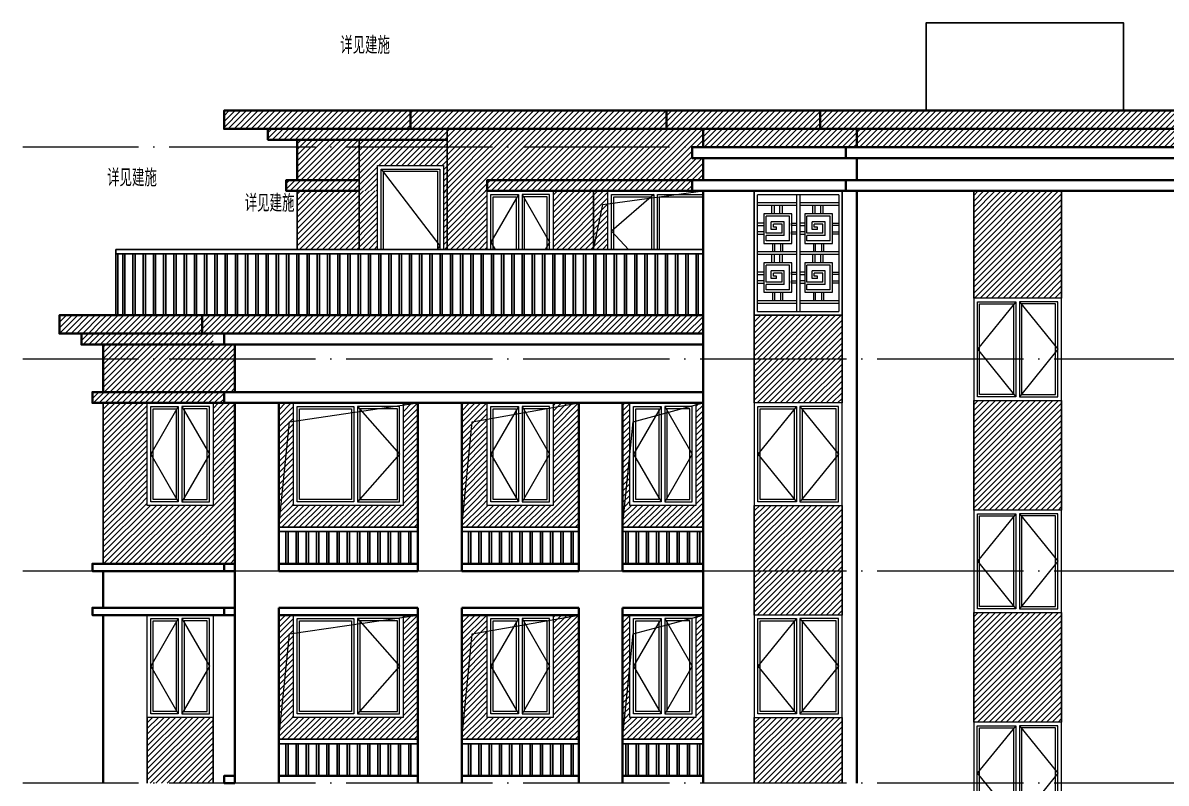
# Model space of a CAD drawing. Extents: x -518115 to 790560, y -210384 to 1628073.
# Drawn here: x 419417 to 435048, y 63640 to 74040 of the extents above; entities that cross this region are included whole.
import ezdxf
from ezdxf.xclip import XClip

# ---------------------------------------------------------------- set-up
doc = ezdxf.new("R2010")
doc.units = 0
doc.header["$LTSCALE"] = 1000
doc.header["$MEASUREMENT"] = 0
doc.header["$XCLIPFRAME"] = 0
doc.linetypes.add('DOTE', pattern=[2.42, 2, -0.2, 0.02, -0.2])
for name, color, linetype in [('3-剖面填充（细）', 250, 'Continuous'), ('PUB_TEXT', 4, 'Continuous'), ('Stair-栏杆', 142, 'Continuous')]:
    doc.layers.add(name, color=color, linetype=linetype)
for name, color, linetype, lineweight in [('DOTE', 19, 'DOTE', 9), ('WINDOW', 144, 'Continuous', 15), ('立面-中轮廓线', 213, 'Continuous', 35), ('立面-普通轮廓', 7, 'Continuous', 18), ('立面-洞口示意', 152, 'Continuous', 13), ('立面-窗开启线', 250, 'Continuous', 13)]:
    doc.layers.add(name, color=color, linetype=linetype, lineweight=lineweight)
doc.styles.add('_TCH_AXIS', font='COMPLEX', dxfattribs={"bigfont": 'GBCBIG'})
pattern_1 = [(45, (-92167.84, 13864.28), (-39.2886205, 39.2886205), [])]
pattern_2 = [(45, (-92167.84, 31264.28), (-39.2886205, 39.2886205), [])]
pattern_3 = [(45, (-92167.84, 34164.28), (-39.2886205, 39.2886205), [])]

# ---------------------------------------------------------------- blocks, each defined once
blk = doc.blocks.new('A$C12043E91')
at = {"layer": 'WINDOW'}
blk.add_lwpolyline([(50, 50), (850, 50), (850, -2050), (50, -2050)], close=True, dxfattribs=at)
at = {"layer": 'WINDOW', "color": 250}
blk.add_lwpolyline([(80, 20), (820, 20), (820, -2020), (80, -2020)], close=True, dxfattribs=at)
at = {"layer": '立面-普通轮廓'}
blk.add_lwpolyline([(0, 100), (900, 100), (900, -2100), (0, -2100)], close=True, dxfattribs=at)
at = {"layer": '立面-窗开启线', "color": 251, "ltscale": 0.5, "true_color": 0x636466}
blk.add_lwpolyline([(50, 50), (850, -1000), (50, -2050)], dxfattribs=at)
blk = doc.blocks.new('A$C666104A2')
at = {"layer": '立面-窗开启线', "color": 36, "ltscale": 0.5, "true_color": 0x88471b}
for p, q in [((0, -1700), (0, 0)), ((0, 0), (1200, 0)), ((1200, 0), (1200, -1700)), ((1155, -53), (45, -53)), ((45, -1647), (45, -53)), ((578, -53), (578, -1647)), ((629, -1647), (629, -53)), ((1155, -53), (1155, -1647)), ((578, -164), (45, -164)), ((45, -196), (578, -196)), ((242, -313), (242, -196)), ((272, -196), (272, -313)), ((351, -313), (351, -196)), ((381, -196), (381, -313)), ((1155, -164), (629, -164)), ((629, -196), (1155, -196)), ((800, -313), (800, -196)), ((830, -196), (830, -313)), ((909, -313), (909, -196)), ((939, -196), (939, -313)), ((131, -441), (45, -441)), ((512, -313), (131, -313)), ((131, -313), (131, -717)), ((161, -577), (161, -345)), ((481, -345), (161, -345)), ((410, -420), (232, -420)), ((232, -529), (232, -420)), ((381, -452), (262, -452)), ((262, -497), (262, -452)), ((381, -577), (381, -452)), ((410, -610), (410, -420)), ((481, -684), (481, -345)), ((511, -473), (511, -441)), ((511, -441), (578, -441)), ((512, -717), (512, -313)), ((689, -441), (629, -441)), ((1070, -313), (689, -313)), ((689, -313), (689, -717)), ((720, -577), (720, -345)), ((1039, -345), (720, -345)), ((969, -420), (790, -420)), ((790, -529), (790, -420)), ((939, -452), (820, -452)), ((820, -497), (820, -452)), ((939, -577), (939, -452)), ((969, -610), (969, -420)), ((1039, -684), (1039, -345)), ((1069, -473), (1069, -441)), ((1069, -441), (1155, -441)), ((1070, -717), (1070, -313)), ((45, -473), (131, -473)), ((131, -558), (45, -558)), ((45, -589), (131, -589)), ((381, -577), (161, -577)), ((410, -610), (161, -610)), ((161, -684), (161, -610)), ((305, -529), (232, -529)), ((305, -497), (262, -497)), ((305, -529), (305, -497)), ((578, -473), (511, -473)), ((511, -589), (511, -558)), ((511, -558), (578, -558)), ((578, -589), (511, -589)), ((629, -473), (689, -473)), ((689, -558), (629, -558)), ((629, -589), (689, -589)), ((939, -577), (720, -577)), ((969, -610), (720, -610)), ((720, -684), (720, -610)), ((863, -529), (790, -529)), ((863, -497), (820, -497)), ((863, -529), (863, -497)), ((1155, -473), (1069, -473)), ((1069, -589), (1069, -558)), ((1069, -558), (1155, -558)), ((1155, -589), (1069, -589)), ((131, -717), (512, -717)), ((481, -684), (161, -684)), ((250, -717), (250, -834)), ((280, -834), (280, -717)), ((360, -717), (360, -834)), ((390, -834), (390, -717)), ((689, -717), (1070, -717)), ((1039, -684), (720, -684)), ((808, -717), (808, -834)), ((838, -834), (838, -717)), ((919, -717), (919, -834)), ((949, -834), (949, -717)), ((578, -834), (45, -834)), ((45, -866), (578, -866)), ((242, -983), (242, -866)), ((272, -866), (272, -983)), ((351, -983), (351, -866)), ((381, -866), (381, -983)), ((1155, -834), (629, -834)), ((629, -866), (1155, -866)), ((800, -983), (800, -866)), ((830, -866), (830, -983)), ((909, -983), (909, -866)), ((939, -866), (939, -983)), ((512, -983), (131, -983)), ((131, -983), (131, -1386)), ((161, -1247), (161, -1015)), ((481, -1015), (161, -1015)), ((410, -1090), (232, -1090)), ((232, -1199), (232, -1090)), ((410, -1279), (410, -1090)), ((481, -1354), (481, -1015)), ((512, -1386), (512, -983)), ((1070, -983), (689, -983)), ((689, -983), (689, -1386)), ((720, -1247), (720, -1015)), ((1039, -1015), (720, -1015)), ((969, -1090), (790, -1090)), ((790, -1199), (790, -1090)), ((969, -1279), (969, -1090)), ((1039, -1354), (1039, -1015)), ((1070, -1386), (1070, -983)), ((131, -1111), (45, -1111)), ((45, -1143), (131, -1143)), ((131, -1227), (45, -1227)), ((381, -1247), (161, -1247)), ((305, -1199), (232, -1199)), ((381, -1122), (262, -1122)), ((262, -1167), (262, -1122)), ((305, -1167), (262, -1167)), ((305, -1199), (305, -1167)), ((381, -1247), (381, -1122)), ((511, -1143), (511, -1111)), ((511, -1111), (578, -1111)), ((578, -1143), (511, -1143)), ((511, -1259), (511, -1227)), ((511, -1227), (578, -1227)), ((689, -1111), (629, -1111)), ((629, -1143), (689, -1143)), ((689, -1227), (629, -1227)), ((939, -1247), (720, -1247)), ((863, -1199), (790, -1199)), ((939, -1122), (820, -1122)), ((820, -1167), (820, -1122)), ((863, -1167), (820, -1167)), ((863, -1199), (863, -1167)), ((939, -1247), (939, -1122)), ((1069, -1143), (1069, -1111)), ((1069, -1111), (1155, -1111)), ((1155, -1143), (1069, -1143)), ((1069, -1259), (1069, -1227)), ((1069, -1227), (1155, -1227)), ((45, -1259), (131, -1259)), ((131, -1386), (512, -1386)), ((410, -1279), (161, -1279)), ((161, -1354), (161, -1279)), ((481, -1354), (161, -1354)), ((250, -1386), (250, -1503)), ((280, -1503), (280, -1386)), ((360, -1386), (360, -1503)), ((390, -1503), (390, -1386)), ((578, -1259), (511, -1259)), ((629, -1259), (689, -1259)), ((689, -1386), (1070, -1386)), ((969, -1279), (720, -1279)), ((720, -1354), (720, -1279)), ((1039, -1354), (720, -1354)), ((808, -1386), (808, -1503)), ((838, -1503), (838, -1386)), ((919, -1386), (919, -1503)), ((949, -1503), (949, -1386)), ((1155, -1259), (1069, -1259)), ((578, -1503), (45, -1503)), ((45, -1535), (578, -1535)), ((1155, -1503), (629, -1503)), ((629, -1535), (1155, -1535)), ((0, -1700), (1200, -1700)), ((45, -1647), (1155, -1647))]:
    blk.add_line(p, q, dxfattribs=at)
blk = doc.blocks.new('A$C1B273453')
at = {"layer": 'WINDOW'}
for points in [[(50, 1350), (575, 1350), (575, 50), (50, 50)], [(1150, 1350), (625, 1350), (625, 50), (1150, 50)]]:
    blk.add_lwpolyline(points, close=True, dxfattribs=at)
at = {"layer": 'WINDOW', "color": 250}
for points in [[(80, 1320), (545, 1320), (545, 80), (80, 80)], [(1120, 1320), (655, 1320), (655, 80), (1120, 80)]]:
    blk.add_lwpolyline(points, close=True, dxfattribs=at)
at = {"layer": '立面-普通轮廓'}
blk.add_lwpolyline([(1200, 1400), (0, 1400), (0, 0), (1200, 0)], close=True, dxfattribs=at)
at = {"layer": '立面-窗开启线', "color": 251, "ltscale": 0.5, "true_color": 0x636466}
for points in [[(575, 1350), (50, 700), (575, 50)], [(625, 1350), (1150, 700), (625, 50)]]:
    blk.add_lwpolyline(points, dxfattribs=at)
blk = doc.blocks.new('A$C318717E3')
at = {"layer": 'WINDOW'}
for points in [[(50, 1350), (425, 1350), (425, 50), (50, 50)], [(850, 1350), (475, 1350), (475, 50), (850, 50)]]:
    blk.add_lwpolyline(points, close=True, dxfattribs=at)
at = {"layer": 'WINDOW', "color": 250}
for points in [[(80, 1320), (395, 1320), (395, 80), (80, 80)], [(820, 1320), (505, 1320), (505, 80), (820, 80)]]:
    blk.add_lwpolyline(points, close=True, dxfattribs=at)
at = {"layer": '立面-普通轮廓'}
blk.add_lwpolyline([(0, 1400), (900, 1400), (900, 0), (0, 0)], close=True, dxfattribs=at)
at = {"layer": '立面-窗开启线', "color": 251, "ltscale": 0.5, "true_color": 0x636466}
for points in [[(425, 1350), (50, 700), (425, 50)], [(475, 1350), (850, 700), (475, 50)]]:
    blk.add_lwpolyline(points, dxfattribs=at)
blk = doc.blocks.new('A$C4731409C')
at = {"layer": 'WINDOW'}
for points in [[(-1450, 1350), (-675, 1350), (-675, 50), (-1450, 50)], [(-50, 1350), (-625, 1350), (-625, 50), (-50, 50)]]:
    blk.add_lwpolyline(points, close=True, dxfattribs=at)
at = {"layer": 'WINDOW', "color": 250}
for points in [[(-1420, 1320), (-705, 1320), (-705, 80), (-1420, 80)], [(-80, 1320), (-595, 1320), (-595, 80), (-80, 80)]]:
    blk.add_lwpolyline(points, close=True, dxfattribs=at)
at = {"layer": '立面-普通轮廓'}
blk.add_lwpolyline([(-1500, 1400), (0, 1400), (0, 0), (-1500, 0)], close=True, dxfattribs=at)
at = {"layer": '立面-窗开启线', "color": 251, "ltscale": 0.5, "true_color": 0x636466}
blk.add_lwpolyline([(-625, 1350), (-50, 700), (-625, 50)], dxfattribs=at)
blk = doc.blocks.new('A$C043C10FA')
at = {"layer": 'WINDOW'}
for points in [[(50, -50), (625, -50), (625, -1175), (50, -1175)], [(675, -50), (1725, -50), (1725, -1175), (675, -1175)], [(2350, -50), (1775, -50), (1775, -1175), (2350, -1175)], [(50, -1225), (2350, -1225), (2350, -1650), (50, -1650)]]:
    blk.add_lwpolyline(points, close=True, dxfattribs=at)
at = {"layer": 'WINDOW', "color": 250}
for points in [[(80, -80), (595, -80), (595, -1145), (80, -1145)], [(705, -80), (1695, -80), (1695, -1145), (705, -1145)], [(2320, -80), (1805, -80), (1805, -1145), (2320, -1145)], [(80, -1255), (2320, -1255), (2320, -1620), (80, -1620)]]:
    blk.add_lwpolyline(points, close=True, dxfattribs=at)
at = {"layer": '立面-普通轮廓'}
blk.add_lwpolyline([(0, 0), (2400, 0), (2400, -1700), (0, -1700)], close=True, dxfattribs=at)
at = {"layer": '立面-窗开启线', "color": 251, "ltscale": 0.5, "true_color": 0x636466}
for points in [[(625, -50), (50, -550), (625, -1175)], [(1775, -50), (2350, -550), (1775, -1175)]]:
    blk.add_lwpolyline(points, dxfattribs=at)
blk = doc.blocks.new('HFHFHHTHFHF')
blk.add_blockref('A$C1B273453', (524584, 34711))

msp = doc.modelspace()

# ---------------------------------------------------------------- hatches: boundary and pattern name
at = {"layer": '3-剖面填充（细）'}
h = msp.add_hatch(dxfattribs=at)
h.set_pattern_fill('ANSI31', color=256, scale=35)
h.set_pattern_definition([(45, (7750, 26564.28), (-39.2886205, 39.2886205), [])])
h.paths.add_polyline_path([(428716.6, 72340.3), (437516.6, 72340.3), (437516.6, 72590.3), (443366.6, 72590.3), (443366.6, 72840.3), (422166.6, 72840.3), (422166.6, 72590.3), (428716.6, 72590.3)])
h = msp.add_hatch(dxfattribs=at)
h.set_pattern_fill('ANSI31', color=256, scale=35)
h.set_pattern_definition([(45, (-96769.42, 37037.277), (-39.2886205, 39.2886205), [])])
h.paths.add_polyline_path([(425166.6, 72090.3), (425166.6, 71740.3), (428566.6, 71740.3), (428566.6, 71890.3), (428716.3, 71890.3), (428716.6, 72190.3), (428566.6, 72190.3), (428566.6, 72340.3), (428716.7, 72340.3), (428717, 72590.3), (422766.6, 72590.3), (422766.6, 72440.3), (423166.6, 72440.3), (423166.6, 72190.3), (423166.6, 71890.3), (423016.6, 71890.3), (423016.5, 71740.3), (424266.6, 71740.3), (424266.6, 72090.3)])
h = msp.add_hatch(dxfattribs=at)
h.set_pattern_fill('ANSI31', color=256, scale=35)
h.set_pattern_definition([(45, (-4950, 25464.264), (-39.2886205, 39.2886205), [])])
h.paths.add_polyline_path([(423166.6, 70940.3), (423166.6, 71740.3), (424266.6, 71740.3), (424266.6, 70940.3)])
h = msp.add_hatch(dxfattribs=at)
h.set_pattern_fill('ANSI31', color=256, scale=35)
h.set_pattern_definition([(45, (-3750, 25464.264), (-39.2886205, 39.2886205), [])])
h.paths.add_polyline_path([(425166.6, 70940.3), (425166.6, 71740.3), (425766.6, 71740.3), (425766.6, 70940.3)])
h = msp.add_hatch(dxfattribs=at)
h.set_pattern_fill('ANSI31', color=256, scale=35)
h.set_pattern_definition([(45, (-2299.99, 25464.264), (-39.2886205, 39.2886205), [])])
h.paths.add_polyline_path([(426666.6, 70940.3), (426666.6, 71740.3), (427416.6, 71740.3), (427416.6, 70940.3)])
h = msp.add_hatch(dxfattribs=at)
h.set_pattern_fill('ANSI31', color=256, scale=35)
h.set_pattern_definition([(45, (-88369.416, 36187.31), (-39.2886205, 39.2886205), [])])
h.paths.add_polyline_path([(432416.4, 70275.3), (433616.8, 70275.3), (433617.4, 71740.3), (432417, 71740.3)])
h = msp.add_hatch(dxfattribs=at)
h.set_pattern_fill('ANSI31', color=256, scale=35)
h.set_pattern_definition([(45, (-91369.42, 36187.28), (-39.2886205, 39.2886205), [])])
h.paths.add_polyline_path([(429416.6, 70040.3), (429416.6, 70340.3), (429416.4, 70340.3), (429416.2, 69440.3), (430616.6, 69440.3), (430616.8, 70340.3), (430616.6, 70340.3), (430616.6, 70040.3)])
h = msp.add_hatch(dxfattribs=at)
h.set_pattern_fill('ANSI31', color=256, scale=35)
h.set_pattern_definition([(45, (-2650, 23764.28), (-39.2886205, 39.2886205), [])])
h.paths.add_polyline_path([(422166.6, 68840.3), (422166.6, 68990.3), (422316.6, 68990.3), (422316.6, 69640.3), (422016.6, 69640.3), (422016.6, 69790.3), (428716.6, 69790.3), (428716.6, 69790.3), (428716.6, 70040.3), (419916.6, 70040.3), (419916.6, 69790.3), (420216.6, 69790.3), (420216.6, 69640.3), (420516.6, 69640.3), (420516.6, 68990.3), (420366.6, 68990.3), (420366.6, 68840.3)])
h = msp.add_hatch(dxfattribs=at)
h.set_pattern_fill('ANSI31', color=256, scale=35)
h.set_pattern_definition([(45, (-91369.42, 35587.28), (-39.2886205, 39.2886205), [])])
h.paths.add_polyline_path([(430617.1, 69440.3), (429416.7, 69440.3), (429416.2, 68840.3), (430616.6, 68840.3)])
h = msp.add_hatch(dxfattribs=at)
h.set_pattern_fill('ANSI31', color=256, scale=35)
h.set_pattern_definition(pattern_1)
h.paths.add_polyline_path([(420516.6, 67440.3), (421116.7, 67440.3), (421116.7, 68840.3), (420516.6, 68840.3)])
h = msp.add_hatch(dxfattribs=at)
h.set_pattern_fill('ANSI31', color=256, scale=35)
h.set_pattern_definition(pattern_1)
h.paths.add_polyline_path([(422016.7, 67440.3), (422316.6, 67440.3), (422316.6, 68840.3), (422016.7, 68840.3)])
h = msp.add_hatch(dxfattribs=at)
h.set_pattern_fill('ANSI31', color=256, scale=35)
h.set_pattern_definition(pattern_3)
h.paths.add_polyline_path([(422916.6, 67440.3), (423116.6, 67440.3), (423116.6, 68840.3), (422916.6, 68840.3)])
h = msp.add_hatch(dxfattribs=at)
h.set_pattern_fill('ANSI31', color=256, scale=35)
h.set_pattern_definition(pattern_3)
h.paths.add_polyline_path([(424616.6, 67440.3), (424816.6, 67440.3), (424816.6, 68840.3), (424616.6, 68840.3)])
h = msp.add_hatch(dxfattribs=at)
h.set_pattern_fill('ANSI31', color=256, scale=35)
h.set_pattern_definition(pattern_3)
h.paths.add_polyline_path([(425416.6, 67440.3), (425766.6, 67440.3), (425766.6, 68840.3), (425416.6, 68840.3)])
h = msp.add_hatch(dxfattribs=at)
h.set_pattern_fill('ANSI31', color=256, scale=35)
h.set_pattern_definition(pattern_3)
h.paths.add_polyline_path([(426666.6, 67440.3), (427016.6, 67440.3), (427016.6, 68840.3), (426666.6, 68840.3)])
h = msp.add_hatch(dxfattribs=at)
h.set_pattern_fill('ANSI31', color=256, scale=35)
h.set_pattern_definition(pattern_3)
h.paths.add_polyline_path([(427616.6, 67440.3), (427716.6, 67440.3), (427716.6, 68840.3), (427616.6, 68840.3)])
h = msp.add_hatch(dxfattribs=at)
h.set_pattern_fill('ANSI31', color=256, scale=35)
h.set_pattern_definition(pattern_3)
h.paths.add_polyline_path([(428616.6, 67440.3), (428716.6, 67440.3), (428716.6, 68840.3), (428616.6, 68840.3)])
h = msp.add_hatch(dxfattribs=at)
h.set_pattern_fill('ANSI31', color=256, scale=35)
h.set_pattern_definition([(45, (-88369.42, 33322.28), (-39.2886205, 39.2886205), [])])
h.paths.add_polyline_path([(432416.4, 67375.3), (433616.8, 67375.3), (433617.4, 68875.3), (432417, 68875.3)])
h = msp.add_hatch(dxfattribs=at)
h.set_pattern_fill('ANSI31', color=256, scale=35)
h.set_pattern_definition(pattern_1)
h.paths.add_polyline_path([(420516.2, 66640.3), (422316.2, 66640.3), (422316.9, 67440.3), (420516.9, 67440.3)])
h = msp.add_hatch(dxfattribs=at)
h.set_pattern_fill('ANSI31', color=256, scale=35)
h.set_pattern_definition(pattern_3)
h.paths.add_polyline_path([(422916.6, 67140.3), (424816.6, 67140.3), (424816.6, 67440.3), (422916.6, 67440.3)])
h = msp.add_hatch(dxfattribs=at)
h.set_pattern_fill('ANSI31', color=256, scale=35)
h.set_pattern_definition(pattern_3)
h.paths.add_polyline_path([(425416.6, 67140.3), (427016.6, 67140.3), (427016.6, 67440.3), (425416.6, 67440.3)])
h = msp.add_hatch(dxfattribs=at)
h.set_pattern_fill('ANSI31', color=256, scale=35)
h.set_pattern_definition(pattern_3)
h.paths.add_polyline_path([(427616.6, 67140.3), (428716.6, 67140.3), (428716.6, 67440.3), (427616.6, 67440.3)])
h = msp.add_hatch(dxfattribs=at)
h.set_pattern_fill('ANSI31', color=256, scale=35)
h.set_pattern_definition([(45, (-91369.42, 33287.28), (-39.2886205, 39.2886205), [])])
h.paths.add_polyline_path([(429416.2, 66540.3), (430616.6, 66540.3), (430617.4, 67440.3), (429417, 67440.3)])
h = msp.add_hatch(dxfattribs=at)
h.set_pattern_fill('ANSI31', color=256, scale=35)
h.set_pattern_definition([(45, (-91369.42, 32687.28), (-39.2886205, 39.2886205), [])])
h.paths.add_polyline_path([(430617.1, 66540.3), (429416.7, 66540.3), (429416.2, 65940.3), (430616.6, 65940.3)])
h = msp.add_hatch(dxfattribs=at)
h.set_pattern_fill('ANSI31', color=256, scale=35)
h.set_pattern_definition([(45, (-88369.42, 30422.28), (-39.2886205, 39.2886205), [])])
h.paths.add_polyline_path([(432416.4, 64475.3), (433616.8, 64475.3), (433617.4, 65975.3), (432417, 65975.3)])
h = msp.add_hatch(dxfattribs=at)
h.set_pattern_fill('ANSI31', color=256, scale=35)
h.set_pattern_definition(pattern_2)
h.paths.add_polyline_path([(422916.6, 64540.3), (423116.6, 64540.3), (423116.6, 65940.3), (422916.6, 65940.3)])
h = msp.add_hatch(dxfattribs=at)
h.set_pattern_fill('ANSI31', color=256, scale=35)
h.set_pattern_definition(pattern_2)
h.paths.add_polyline_path([(424616.6, 64540.3), (424816.6, 64540.3), (424816.6, 65940.3), (424616.6, 65940.3)])
h = msp.add_hatch(dxfattribs=at)
h.set_pattern_fill('ANSI31', color=256, scale=35)
h.set_pattern_definition(pattern_2)
h.paths.add_polyline_path([(425416.6, 64540.3), (425766.6, 64540.3), (425766.6, 65940.3), (425416.6, 65940.3)])
h = msp.add_hatch(dxfattribs=at)
h.set_pattern_fill('ANSI31', color=256, scale=35)
h.set_pattern_definition(pattern_2)
h.paths.add_polyline_path([(426666.6, 64540.3), (427016.6, 64540.3), (427016.6, 65940.3), (426666.6, 65940.3)])
h = msp.add_hatch(dxfattribs=at)
h.set_pattern_fill('ANSI31', color=256, scale=35)
h.set_pattern_definition(pattern_2)
h.paths.add_polyline_path([(427616.6, 64540.3), (427716.6, 64540.3), (427716.6, 65940.3), (427616.6, 65940.3)])
h = msp.add_hatch(dxfattribs=at)
h.set_pattern_fill('ANSI31', color=256, scale=35)
h.set_pattern_definition(pattern_2)
h.paths.add_polyline_path([(428616.6, 64540.3), (428716.6, 64540.3), (428716.6, 65940.3), (428616.6, 65940.3)])
h = msp.add_hatch(dxfattribs=at)
h.set_pattern_fill('ANSI31', color=256, scale=35)
h.set_pattern_definition([(45, (-99669.325, 30387.28), (-39.2886205, 39.2886205), [])])
h.paths.add_polyline_path([(421116.3, 63640.3), (422016.3, 63640.3), (422017.1, 64540.3), (421117.1, 64540.3)])
h = msp.add_hatch(dxfattribs=at)
h.set_pattern_fill('ANSI31', color=256, scale=35)
h.set_pattern_definition(pattern_2)
h.paths.add_polyline_path([(422916.6, 64240.3), (424816.6, 64240.3), (424816.6, 64540.3), (422916.6, 64540.3)])
h = msp.add_hatch(dxfattribs=at)
h.set_pattern_fill('ANSI31', color=256, scale=35)
h.set_pattern_definition(pattern_2)
h.paths.add_polyline_path([(425416.6, 64240.3), (427016.6, 64240.3), (427016.6, 64540.3), (425416.6, 64540.3)])
h = msp.add_hatch(dxfattribs=at)
h.set_pattern_fill('ANSI31', color=256, scale=35)
h.set_pattern_definition(pattern_2)
h.paths.add_polyline_path([(427616.6, 64240.3), (428716.6, 64240.3), (428716.6, 64540.3), (427616.6, 64540.3)])
h = msp.add_hatch(dxfattribs=at)
h.set_pattern_fill('ANSI31', color=256, scale=35)
h.set_pattern_definition([(45, (-91369.42, 30387.28), (-39.2886205, 39.2886205), [])])
h.paths.add_polyline_path([(429416.2, 63640.3), (430616.6, 63640.3), (430617.4, 64540.3), (429417, 64540.3)])

# ---------------------------------------------------------------- linework, layer by layer
at = {"color": 7}
for p, q in [((425216.6, 72590.3), (425216.6, 70940.3)), ((424016.6, 72440.3), (424016.6, 70940.3)), ((423166.6, 71740.3), (423166.6, 70940.3)), ((427216.6, 71740.3), (427216.6, 70940.3)), ((420516.6, 68840.3), (420516.6, 66640.3))]:
    msp.add_line(p, q, dxfattribs=at)
msp.add_lwpolyline([(431766.6, 72840.3), (431766.6, 74040.3), (434466.6, 74040.3), (434466.6, 72840.3)], dxfattribs=at)
msp.add_lwpolyline([(429416.6, 71740.3), (430616.6, 71740.3), (430616.6, 70040.3), (429416.6, 70040.3)], close=True)
at = {"layer": '3-剖面填充（细）'}
for p, q in [((432416.6, 71740.3), (432416.6, 70275.3)), ((433616.6, 71740.3), (433616.6, 70275.3)), ((429416.6, 70040.3), (429416.6, 69440.3)), ((430616.6, 70040.3), (430616.6, 69440.3)), ((429416.6, 69440.3), (429416.6, 68840.3)), ((430616.6, 69440.3), (430616.6, 68840.3)), ((432416.6, 68875.3), (432416.6, 67375.3)), ((433616.6, 68875.3), (433616.6, 67375.3)), ((429416.6, 67440.3), (429416.6, 66540.3)), ((430616.6, 67440.3), (430616.6, 66540.3)), ((429416.6, 66540.3), (429416.6, 65940.3)), ((430616.6, 66540.3), (430616.6, 65940.3)), ((432416.6, 65975.3), (432416.6, 64475.3)), ((433616.6, 65975.3), (433616.6, 64475.3)), ((421116.7, 64540.3), (421116.7, 63640.3)), ((422016.7, 64540.3), (422016.7, 63640.3)), ((429416.6, 64540.3), (429416.6, 63640.3)), ((430616.6, 64540.3), (430616.6, 63640.3))]:
    msp.add_line(p, q, dxfattribs=at)
at = {"layer": 'DOTE', "linetype": 'DOTE'}
for p, q in [((471816.6, 72340.3), (419416.6, 72340.3)), ((471816.6, 69440.3), (419416.6, 69440.3)), ((471816.6, 66540.3), (419416.6, 66540.3)), ((471816.6, 63640.3), (419416.6, 63640.3))]:
    msp.add_line(p, q, dxfattribs=at)
at = {"layer": 'Stair-栏杆'}
for p, q in [((420686.6, 70940.3), (428716.6, 70940.3)), ((420686.6, 70880.3), (428716.6, 70880.3)), ((422916.6, 67140.3), (424816.6, 67140.3)), ((422916.6, 67080.3), (424816.6, 67080.3)), ((425416.6, 67140.3), (427016.6, 67140.3)), ((425416.6, 67080.3), (427016.6, 67080.3)), ((427616.6, 67140.3), (428716.6, 67140.3)), ((427616.6, 67080.3), (428716.6, 67080.3)), ((422916.6, 64240.3), (424816.6, 64240.3)), ((422916.6, 64180.3), (424816.6, 64180.3)), ((425416.6, 64240.3), (427016.6, 64240.3)), ((425416.6, 64180.3), (427016.6, 64180.3)), ((427616.6, 64240.3), (428716.6, 64240.3)), ((427616.6, 64180.3), (428716.6, 64180.3))]:
    msp.add_line(p, q, dxfattribs=at)
for points in [[(420686.6, 70040.3), (420686.6, 70940.3)], [(420716.6, 70880.3), (420716.6, 70040.3)], [(420781.6, 70040.3), (420781.6, 70880.3)], [(420811.6, 70880.3), (420811.6, 70040.3)], [(420921.6, 70040.3), (420921.6, 70880.3)], [(420951.6, 70880.3), (420951.6, 70040.3)], [(421061.6, 70040.3), (421061.6, 70880.3)], [(421091.6, 70880.3), (421091.6, 70040.3)], [(421201.6, 70040.3), (421201.6, 70880.3)], [(421231.6, 70880.3), (421231.6, 70040.3)], [(421341.6, 70040.3), (421341.6, 70880.3)], [(421371.6, 70880.3), (421371.6, 70040.3)], [(421481.6, 70040.3), (421481.6, 70880.3)], [(421511.6, 70880.3), (421511.6, 70040.3)], [(421621.6, 70040.3), (421621.6, 70880.3)], [(421651.6, 70880.3), (421651.6, 70040.3)], [(421761.6, 70040.3), (421761.6, 70880.3)], [(421791.6, 70880.3), (421791.6, 70040.3)], [(421901.6, 70040.3), (421901.6, 70880.3)], [(421931.6, 70880.3), (421931.6, 70040.3)], [(422041.6, 70040.3), (422041.6, 70880.3)], [(422071.6, 70880.3), (422071.6, 70040.3)], [(422181.6, 70040.3), (422181.6, 70880.3)], [(422211.6, 70880.3), (422211.6, 70040.3)], [(422321.6, 70040.3), (422321.6, 70880.3)], [(422351.6, 70880.3), (422351.6, 70040.3)], [(422461.6, 70040.3), (422461.6, 70880.3)], [(422491.6, 70880.3), (422491.6, 70040.3)], [(422601.6, 70040.3), (422601.6, 70880.3)], [(422631.6, 70880.3), (422631.6, 70040.3)], [(422741.6, 70040.3), (422741.6, 70880.3)], [(422771.6, 70880.3), (422771.6, 70040.3)], [(422881.6, 70040.3), (422881.6, 70880.3)], [(422911.6, 70880.3), (422911.6, 70040.3)], [(423021.6, 70040.3), (423021.6, 70880.3)], [(423051.6, 70880.3), (423051.6, 70040.3)], [(423161.6, 70040.3), (423161.6, 70880.3)], [(423191.6, 70880.3), (423191.6, 70040.3)], [(423301.6, 70040.3), (423301.6, 70880.3)], [(423331.6, 70880.3), (423331.6, 70040.3)], [(423441.6, 70040.3), (423441.6, 70880.3)], [(423471.6, 70880.3), (423471.6, 70040.3)], [(423581.6, 70040.3), (423581.6, 70880.3)], [(423611.6, 70880.3), (423611.6, 70040.3)], [(423721.6, 70040.3), (423721.6, 70880.3)], [(423751.6, 70880.3), (423751.6, 70040.3)], [(423861.6, 70040.3), (423861.6, 70880.3)], [(423891.6, 70880.3), (423891.6, 70040.3)], [(424001.6, 70040.3), (424001.6, 70880.3)], [(424031.6, 70880.3), (424031.6, 70040.3)], [(424141.6, 70040.3), (424141.6, 70880.3)], [(424171.6, 70880.3), (424171.6, 70040.3)], [(424281.6, 70040.3), (424281.6, 70880.3)], [(424311.6, 70880.3), (424311.6, 70040.3)], [(424421.6, 70040.3), (424421.6, 70880.3)], [(424451.6, 70880.3), (424451.6, 70040.3)], [(424561.6, 70040.3), (424561.6, 70880.3)], [(424591.6, 70880.3), (424591.6, 70040.3)], [(424701.6, 70040.3), (424701.6, 70880.3)], [(424731.6, 70880.3), (424731.6, 70040.3)], [(424841.6, 70040.3), (424841.6, 70880.3)], [(424871.6, 70880.3), (424871.6, 70040.3)], [(424981.6, 70040.3), (424981.6, 70880.3)], [(425011.6, 70880.3), (425011.6, 70040.3)], [(425121.6, 70040.3), (425121.6, 70880.3)], [(425151.6, 70880.3), (425151.6, 70040.3)], [(425261.6, 70040.3), (425261.6, 70880.3)], [(425291.6, 70880.3), (425291.6, 70040.3)], [(425401.6, 70040.3), (425401.6, 70880.3)], [(425431.6, 70880.3), (425431.6, 70040.3)], [(425541.6, 70040.3), (425541.6, 70880.3)], [(425571.6, 70880.3), (425571.6, 70040.3)], [(425681.6, 70040.3), (425681.6, 70880.3)], [(425711.6, 70880.3), (425711.6, 70040.3)], [(425821.6, 70040.3), (425821.6, 70880.3)], [(425851.6, 70880.3), (425851.6, 70040.3)], [(425961.6, 70040.3), (425961.6, 70880.3)], [(425991.6, 70880.3), (425991.6, 70040.3)], [(426101.6, 70040.3), (426101.6, 70880.3)], [(426131.6, 70880.3), (426131.6, 70040.3)], [(426241.6, 70040.3), (426241.6, 70880.3)], [(426271.6, 70880.3), (426271.6, 70040.3)], [(426381.6, 70040.3), (426381.6, 70880.3)], [(426411.6, 70880.3), (426411.6, 70040.3)], [(426521.6, 70040.3), (426521.6, 70880.3)], [(426551.6, 70880.3), (426551.6, 70040.3)], [(426661.6, 70040.3), (426661.6, 70880.3)], [(426691.6, 70880.3), (426691.6, 70040.3)], [(426801.6, 70040.3), (426801.6, 70880.3)], [(426831.6, 70880.3), (426831.6, 70040.3)], [(426941.6, 70040.3), (426941.6, 70880.3)], [(426971.6, 70880.3), (426971.6, 70040.3)], [(427081.6, 70040.3), (427081.6, 70880.3)], [(427111.6, 70880.3), (427111.6, 70040.3)], [(427221.6, 70040.3), (427221.6, 70880.3)], [(427251.6, 70880.3), (427251.6, 70040.3)], [(427361.6, 70040.3), (427361.6, 70880.3)], [(427391.6, 70880.3), (427391.6, 70040.3)], [(427501.6, 70040.3), (427501.6, 70880.3)], [(427531.6, 70880.3), (427531.6, 70040.3)], [(427641.6, 70040.3), (427641.6, 70880.3)], [(427671.6, 70880.3), (427671.6, 70040.3)], [(427781.6, 70040.3), (427781.6, 70880.3)], [(427811.6, 70880.3), (427811.6, 70040.3)], [(427921.6, 70040.3), (427921.6, 70880.3)], [(427951.6, 70880.3), (427951.6, 70040.3)], [(428061.6, 70040.3), (428061.6, 70880.3)], [(428091.6, 70880.3), (428091.6, 70040.3)], [(428201.6, 70040.3), (428201.6, 70880.3)], [(428231.6, 70880.3), (428231.6, 70040.3)], [(428341.6, 70040.3), (428341.6, 70880.3)], [(428371.6, 70880.3), (428371.6, 70040.3)], [(428481.6, 70040.3), (428481.6, 70880.3)], [(428511.6, 70880.3), (428511.6, 70040.3)], [(428621.6, 70040.3), (428621.6, 70880.3)], [(428651.6, 70880.3), (428651.6, 70040.3)], [(423011.6, 66640.3), (423011.6, 67080.3)], [(423041.6, 67080.3), (423041.6, 66640.3)], [(423151.6, 66640.3), (423151.6, 67080.3)], [(423181.6, 67080.3), (423181.6, 66640.3)], [(423291.6, 66640.3), (423291.6, 67080.3)], [(423321.6, 67080.3), (423321.6, 66640.3)], [(423431.6, 66640.3), (423431.6, 67080.3)], [(423461.6, 67080.3), (423461.6, 66640.3)], [(423571.6, 66640.3), (423571.6, 67080.3)], [(423601.6, 67080.3), (423601.6, 66640.3)], [(423711.6, 66640.3), (423711.6, 67080.3)], [(423741.6, 67080.3), (423741.6, 66640.3)], [(423851.6, 66640.3), (423851.6, 67080.3)], [(423881.6, 67080.3), (423881.6, 66640.3)], [(423991.6, 66640.3), (423991.6, 67080.3)], [(424021.6, 67080.3), (424021.6, 66640.3)], [(424131.6, 66640.3), (424131.6, 67080.3)], [(424161.6, 67080.3), (424161.6, 66640.3)], [(424271.6, 66640.3), (424271.6, 67080.3)], [(424301.6, 67080.3), (424301.6, 66640.3)], [(424411.6, 66640.3), (424411.6, 67080.3)], [(424441.6, 67080.3), (424441.6, 66640.3)], [(424551.6, 66640.3), (424551.6, 67080.3)], [(424581.6, 67080.3), (424581.6, 66640.3)], [(424691.6, 66640.3), (424691.6, 67080.3)], [(424721.6, 67080.3), (424721.6, 66640.3)], [(425511.6, 66640.3), (425511.6, 67080.3)], [(425541.6, 67080.3), (425541.6, 66640.3)], [(425651.6, 66640.3), (425651.6, 67080.3)], [(425681.6, 67080.3), (425681.6, 66640.3)], [(425791.6, 66640.3), (425791.6, 67080.3)], [(425821.6, 67080.3), (425821.6, 66640.3)], [(425931.6, 66640.3), (425931.6, 67080.3)], [(425961.6, 67080.3), (425961.6, 66640.3)], [(426071.6, 66640.3), (426071.6, 67080.3)], [(426101.6, 67080.3), (426101.6, 66640.3)], [(426211.6, 66640.3), (426211.6, 67080.3)], [(426241.6, 67080.3), (426241.6, 66640.3)], [(426351.6, 66640.3), (426351.6, 67080.3)], [(426381.6, 67080.3), (426381.6, 66640.3)], [(426491.6, 66640.3), (426491.6, 67080.3)], [(426521.6, 67080.3), (426521.6, 66640.3)], [(426631.6, 66640.3), (426631.6, 67080.3)], [(426661.6, 67080.3), (426661.6, 66640.3)], [(426771.6, 66640.3), (426771.6, 67080.3)], [(426801.6, 67080.3), (426801.6, 66640.3)], [(426911.6, 66640.3), (426911.6, 67080.3)], [(426941.6, 67080.3), (426941.6, 66640.3)], [(427661.6, 66640.3), (427661.6, 67080.3)], [(427691.6, 67080.3), (427691.6, 66640.3)], [(427801.6, 66640.3), (427801.6, 67080.3)], [(427831.6, 67080.3), (427831.6, 66640.3)], [(427941.6, 66640.3), (427941.6, 67080.3)], [(427971.6, 67080.3), (427971.6, 66640.3)], [(428081.6, 66640.3), (428081.6, 67080.3)], [(428111.6, 67080.3), (428111.6, 66640.3)], [(428221.6, 66640.3), (428221.6, 67080.3)], [(428251.6, 67080.3), (428251.6, 66640.3)], [(428361.6, 66640.3), (428361.6, 67080.3)], [(428391.6, 67080.3), (428391.6, 66640.3)], [(428501.6, 66640.3), (428501.6, 67080.3)], [(428531.6, 67080.3), (428531.6, 66640.3)], [(428641.6, 66640.3), (428641.6, 67080.3)], [(428671.6, 67080.3), (428671.6, 66640.3)], [(423011.6, 63740.3), (423011.6, 64180.3)], [(423041.6, 64180.3), (423041.6, 63740.3)], [(423151.6, 63740.3), (423151.6, 64180.3)], [(423181.6, 64180.3), (423181.6, 63740.3)], [(423291.6, 63740.3), (423291.6, 64180.3)], [(423321.6, 64180.3), (423321.6, 63740.3)], [(423431.6, 63740.3), (423431.6, 64180.3)], [(423461.6, 64180.3), (423461.6, 63740.3)], [(423571.6, 63740.3), (423571.6, 64180.3)], [(423601.6, 64180.3), (423601.6, 63740.3)], [(423711.6, 63740.3), (423711.6, 64180.3)], [(423741.6, 64180.3), (423741.6, 63740.3)], [(423851.6, 63740.3), (423851.6, 64180.3)], [(423881.6, 64180.3), (423881.6, 63740.3)], [(423991.6, 63740.3), (423991.6, 64180.3)], [(424021.6, 64180.3), (424021.6, 63740.3)], [(424131.6, 63740.3), (424131.6, 64180.3)], [(424161.6, 64180.3), (424161.6, 63740.3)], [(424271.6, 63740.3), (424271.6, 64180.3)], [(424301.6, 64180.3), (424301.6, 63740.3)], [(424411.6, 63740.3), (424411.6, 64180.3)], [(424441.6, 64180.3), (424441.6, 63740.3)], [(424551.6, 63740.3), (424551.6, 64180.3)], [(424581.6, 64180.3), (424581.6, 63740.3)], [(424691.6, 63740.3), (424691.6, 64180.3)], [(424721.6, 64180.3), (424721.6, 63740.3)], [(425511.6, 63740.3), (425511.6, 64180.3)], [(425541.6, 64180.3), (425541.6, 63740.3)], [(425651.6, 63740.3), (425651.6, 64180.3)], [(425681.6, 64180.3), (425681.6, 63740.3)], [(425791.6, 63740.3), (425791.6, 64180.3)], [(425821.6, 64180.3), (425821.6, 63740.3)], [(425931.6, 63740.3), (425931.6, 64180.3)], [(425961.6, 64180.3), (425961.6, 63740.3)], [(426071.6, 63740.3), (426071.6, 64180.3)], [(426101.6, 64180.3), (426101.6, 63740.3)], [(426211.6, 63740.3), (426211.6, 64180.3)], [(426241.6, 64180.3), (426241.6, 63740.3)], [(426351.6, 63740.3), (426351.6, 64180.3)], [(426381.6, 64180.3), (426381.6, 63740.3)], [(426491.6, 63740.3), (426491.6, 64180.3)], [(426521.6, 64180.3), (426521.6, 63740.3)], [(426631.6, 63740.3), (426631.6, 64180.3)], [(426661.6, 64180.3), (426661.6, 63740.3)], [(426771.6, 63740.3), (426771.6, 64180.3)], [(426801.6, 64180.3), (426801.6, 63740.3)], [(426911.6, 63740.3), (426911.6, 64180.3)], [(426941.6, 64180.3), (426941.6, 63740.3)], [(427661.6, 63740.3), (427661.6, 64180.3)], [(427691.6, 64180.3), (427691.6, 63740.3)], [(427801.6, 63740.3), (427801.6, 64180.3)], [(427831.6, 64180.3), (427831.6, 63740.3)], [(427941.6, 63740.3), (427941.6, 64180.3)], [(427971.6, 64180.3), (427971.6, 63740.3)], [(428081.6, 63740.3), (428081.6, 64180.3)], [(428111.6, 64180.3), (428111.6, 63740.3)], [(428221.6, 63740.3), (428221.6, 64180.3)], [(428251.6, 64180.3), (428251.6, 63740.3)], [(428361.6, 63740.3), (428361.6, 64180.3)], [(428391.6, 64180.3), (428391.6, 63740.3)], [(428501.6, 63740.3), (428501.6, 64180.3)], [(428531.6, 64180.3), (428531.6, 63740.3)], [(428641.6, 63740.3), (428641.6, 64180.3)], [(428671.6, 64180.3), (428671.6, 63740.3)]]:
    msp.add_lwpolyline(points, dxfattribs=at)
at = {"layer": '立面-中轮廓线', "color": 2}
for p, q in [((422166.6, 72840.3), (443366.6, 72840.3)), ((422166.6, 72590.3), (443366.6, 72590.3)), ((423166.6, 72440.3), (425216.6, 72440.3)), ((428566.6, 72340.3), (437666.6, 72340.3)), ((428566.6, 72190.3), (437666.6, 72190.3)), ((423166.6, 71890.3), (424016.6, 71890.3)), ((428716.6, 71890.3), (437516.6, 71890.3)), ((423166.6, 71740.3), (424016.6, 71740.3)), ((428716.6, 71740.3), (437516.6, 71740.3)), ((420516.6, 70040.3), (428716.6, 70040.3)), ((420216.6, 69790.3), (428716.6, 69790.3)), ((420516.6, 69640.3), (428716.6, 69640.3)), ((420516.6, 68990.3), (428716.6, 68990.3)), ((420516.6, 68840.3), (428716.6, 68840.3)), ((420516.6, 66640.3), (422316.6, 66640.3)), ((420516.6, 66540.3), (422316.6, 66540.3)), ((420516.6, 66040.3), (422316.6, 66040.3)), ((420516.6, 65940.3), (422316.6, 65940.3))]:
    msp.add_line(p, q, dxfattribs=at)
at = {"layer": '立面-中轮廓线'}
for p, q in [((428716.6, 69440.3), (428716.6, 71740.3)), ((430816.6, 69440.3), (430816.6, 71740.3)), ((428716.6, 69440.3), (428716.6, 66540.3)), ((430816.6, 69440.3), (430816.6, 66540.3)), ((422316.6, 68840.3), (422316.6, 66540.3)), ((422916.6, 68840.3), (422916.6, 66540.3)), ((424816.6, 68840.3), (424816.6, 66540.3)), ((425416.6, 68840.3), (425416.6, 66540.3)), ((427016.6, 68840.3), (427016.6, 66540.3)), ((427616.6, 68840.3), (427616.6, 66540.3)), ((422316.6, 66540.3), (422316.6, 63640.3)), ((428716.6, 66540.3), (428716.6, 63640.3)), ((430816.6, 66540.3), (430816.6, 63640.3)), ((422916.6, 66040.3), (422916.6, 63640.3)), ((424816.6, 66040.3), (424816.6, 63640.3)), ((425416.6, 66040.3), (425416.6, 63640.3)), ((427016.6, 66040.3), (427016.6, 63640.3)), ((427616.6, 66040.3), (427616.6, 63640.3)), ((420516.6, 65940.3), (420516.6, 63640.3))]:
    msp.add_line(p, q, dxfattribs=at)
at = {"layer": '立面-中轮廓线', "color": 2}
for points in [[(423166.6, 72840.3), (422166.6, 72840.3), (422166.6, 72590.3), (422766.6, 72590.3), (422766.6, 72440.3), (423166.6, 72440.3), (423166.6, 71890.3), (423016.6, 71890.3), (423016.6, 71740.3), (423166.6, 71740.3)], [(425216.6, 72840.3), (424716.6, 72840.3), (424716.6, 72590.3), (425216.6, 72590.3)], [(428716.6, 72840.3), (428216.6, 72840.3), (428216.6, 72590.3), (428716.6, 72590.3), (428716.6, 72340.3), (428566.6, 72340.3), (428566.6, 72190.3), (428716.6, 72190.3), (428716.6, 71890.3), (428566.6, 71890.3), (428566.6, 71740.3), (428716.6, 71740.3)], [(430816.6, 72840.3), (430316.6, 72840.3), (430316.6, 72590.3), (430816.6, 72590.3), (430816.6, 72340.3), (430666.6, 72340.3), (430666.6, 72190.3), (430816.6, 72190.3), (430816.6, 71890.3), (430666.6, 71890.3), (430666.6, 71740.3), (430816.6, 71740.3)], [(428566.6, 71890.3), (425766.6, 71890.3), (425766.6, 71740.3), (428566.6, 71740.3)], [(420516.6, 70040.3), (419916.6, 70040.3), (419916.6, 69790.3), (420216.6, 69790.3), (420216.6, 69640.3), (420516.6, 69640.3), (420516.6, 68990.3), (420366.6, 68990.3), (420366.6, 68840.3), (420516.6, 68840.3)], [(422316.6, 70040.3), (421866.6, 70040.3), (421866.6, 69790.3), (422166.6, 69790.3), (422166.6, 69640.3), (422316.6, 69640.3), (422316.6, 68990.3), (422166.6, 68990.3), (422166.6, 68840.3), (422316.6, 68840.3)], [(420516.6, 66640.3), (420366.6, 66640.3), (420366.6, 66540.3), (420516.6, 66540.3), (420516.6, 66040.3), (420366.6, 66040.3), (420366.6, 65940.3), (420516.6, 65940.3)], [(422316.6, 66540.3), (422166.6, 66540.3), (422166.6, 66640.3), (422316.6, 66640.3)], [(422316.6, 65940.3), (422166.6, 65940.3), (422166.6, 66040.3), (422316.6, 66040.3)]]:
    msp.add_lwpolyline(points, dxfattribs=at)
at = {"layer": '立面-中轮廓线'}
for points in [[(422916.6, 66640.3), (424816.6, 66640.3)], [(425416.6, 66640.3), (427016.6, 66640.3)], [(427616.6, 66640.3), (428716.6, 66640.3)], [(424816.6, 66540.3), (422916.6, 66540.3)], [(427016.6, 66540.3), (425416.6, 66540.3)], [(428716.6, 66540.3), (427616.6, 66540.3)], [(422916.6, 66040.3), (424816.6, 66040.3)], [(425416.6, 66040.3), (427016.6, 66040.3)], [(427616.6, 66040.3), (428716.6, 66040.3)], [(424816.6, 65940.3), (422916.6, 65940.3)], [(427016.6, 65940.3), (425416.6, 65940.3)], [(428716.6, 65940.3), (427616.6, 65940.3)], [(422316.6, 63640.3), (422166.6, 63640.3), (422166.6, 63740.3), (422316.6, 63740.3)], [(422916.6, 63740.3), (424816.6, 63740.3)], [(425416.6, 63740.3), (427016.6, 63740.3)], [(427616.6, 63740.3), (428716.6, 63740.3)]]:
    msp.add_lwpolyline(points, dxfattribs=at)
at = {"layer": '立面-洞口示意'}
for points in [[(427216.6, 70940.3), (427344.6, 71554.2), (428716.6, 71740.3)], [(422916.6, 67140.3), (423061.4, 68581.2), (424816.6, 68840.3)], [(425416.6, 67140.3), (425561.4, 68581.2), (427016.6, 68840.3)], [(427616.6, 67140.3), (427761.4, 68581.2), (428716.6, 68840.3)], [(422916.6, 64240.3), (423061.4, 65681.2), (424816.6, 65940.3)], [(425416.6, 64240.3), (425561.4, 65681.2), (427016.6, 65940.3)], [(427616.6, 64240.3), (427761.4, 65681.2), (428716.6, 65940.3)]]:
    msp.add_lwpolyline(points, dxfattribs=at)

# ---------------------------------------------------------------- block references
ref = msp.add_blockref('A$C12043E91', (424266.6, 71990.3))
XClip(ref).set_block_clipping_path([(0, -1050), (900.0002853817, 100)])
ref = msp.add_blockref('A$C318717E3', (425766.6, 70340.3))
XClip(ref).set_block_clipping_path([(0, 599.9898756045), (900.0002853817, 1400)])
ref = msp.add_blockref('A$C043C10FA', (427416.6, 71740.3))
XClip(ref).set_block_clipping_path([(0, -800.0101243955), (1300.0003829488, 0)])
for name, p in [('A$C666104A2', (429416.6, 71740.3)), ('A$C1B273453', (432416.6, 68875.3)), ('A$C318717E3', (421116.7, 67440.3)), ('A$C4731409C', (424616.6, 67440.3)), ('A$C318717E3', (425766.6, 67440.3)), ('A$C318717E3', (427716.6, 67440.3)), ('A$C1B273453', (429416.6, 67440.3)), ('A$C1B273453', (432416.6, 65975.3)), ('A$C318717E3', (421116.7, 64540.3)), ('A$C4731409C', (424616.6, 64540.3)), ('A$C318717E3', (425766.6, 64540.3)), ('A$C318717E3', (427716.6, 64540.3)), ('A$C1B273453', (429416.6, 64540.3)), ('HFHFHHTHFHF', (-92167.8, 28364.3))]:
    msp.add_blockref(name, p)

# ---------------------------------------------------------------- texts
at = {"layer": 'PUB_TEXT', "style": '_TCH_AXIS'}
for p in [(423755, 73616.1), (420568, 71803.6), (422449.3, 71456.1)]:
    msp.add_text('详见建施', height=236.31, dxfattribs=at).set_placement(p)

doc.saveas('drawing.dxf')
